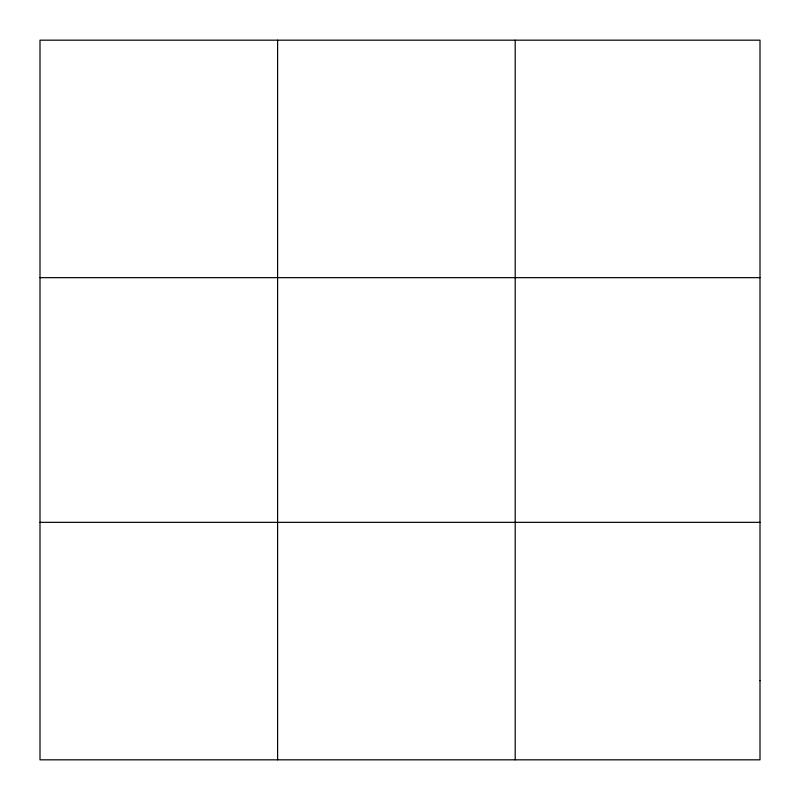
<?xml version="1.0" encoding="UTF-8"?>
<svg xmlns="http://www.w3.org/2000/svg" width="800" height="800" viewBox="0 0 800 800"><rect width="100%" height="100%" fill="white"/><g stroke="black" fill="none" stroke-linecap="round" stroke-linejoin="round"><path stroke-width="1.2" d="M277.6 759.82L277.6 40.18M515.2 759.82L515.2 40.18M40 277.66L760 277.66M40 522.34L760 522.34M760 680.66L760 759.82L40 759.82L40 40.18L760 40.18L760 680.66"/></g></svg>
